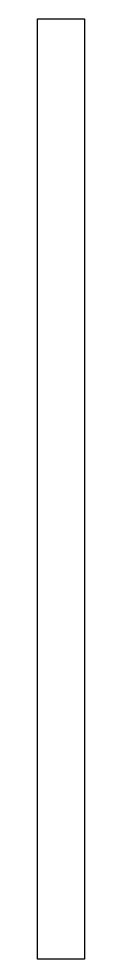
# Model space of a CAD drawing. Header units: centimetres. Extents: x -25 to -5, y -191 to 209.
import ezdxf

# ---------------------------------------------------------------- set-up
doc = ezdxf.new("R2010")
doc.units = ezdxf.units.CM
doc.layers.get('0').update_dxf_attribs({"linetype": 'CONTINUOUS'})

msp = doc.modelspace()

# ---------------------------------------------------------------- linework, layer by layer
msp.add_line((-5, 8), (-5, 3))
msp.add_lwpolyline([(-5, -191.37), (-25, -191.37), (-25, 208.63), (-5, 208.63)], close=True)

doc.saveas('drawing.dxf')
